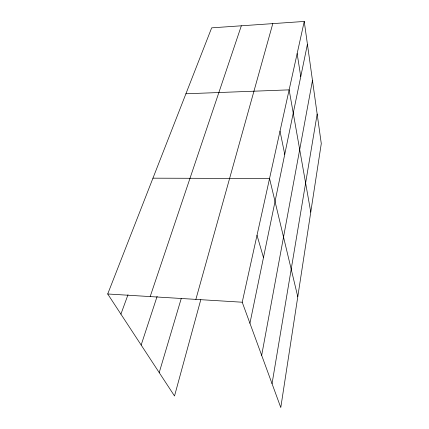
<?xml version="1.0" encoding="UTF-8"?>
<svg xmlns="http://www.w3.org/2000/svg" width="429" height="429" viewBox="0 0 429 429"><rect width="100%" height="100%" fill="white"/><g stroke="black" fill="none" stroke-linecap="round" stroke-linejoin="round"><path stroke-width="0.64" d="M272.045 383.687L317.165 114.06M261.669 355.341L312.478 80.454M249.935 323.278L307.427 44.251M304.241 21.45L321.283 143.597L280.781 407.55L242.224 302.22L304.241 21.45L211.663 27.847L107.717 293.983L174.523 395.983L200.777 299.742M195.871 299.378L272.801 23.622M159.213 372.603L181.226 298.568M141.157 345.039L157.132 296.353M150.177 296.584L241.334 25.794M120.914 314.135L127.998 294.728M185.913 93.785L289.135 89.859L310.768 212.135M152.949 178.174L269.551 178.512L297.78 296.755M107.717 293.983L242.224 302.22M257.014 235.264L263.476 257.566M280.019 131.129L284.743 154.349M297.147 53.582L300.75 76.657"/></g></svg>
